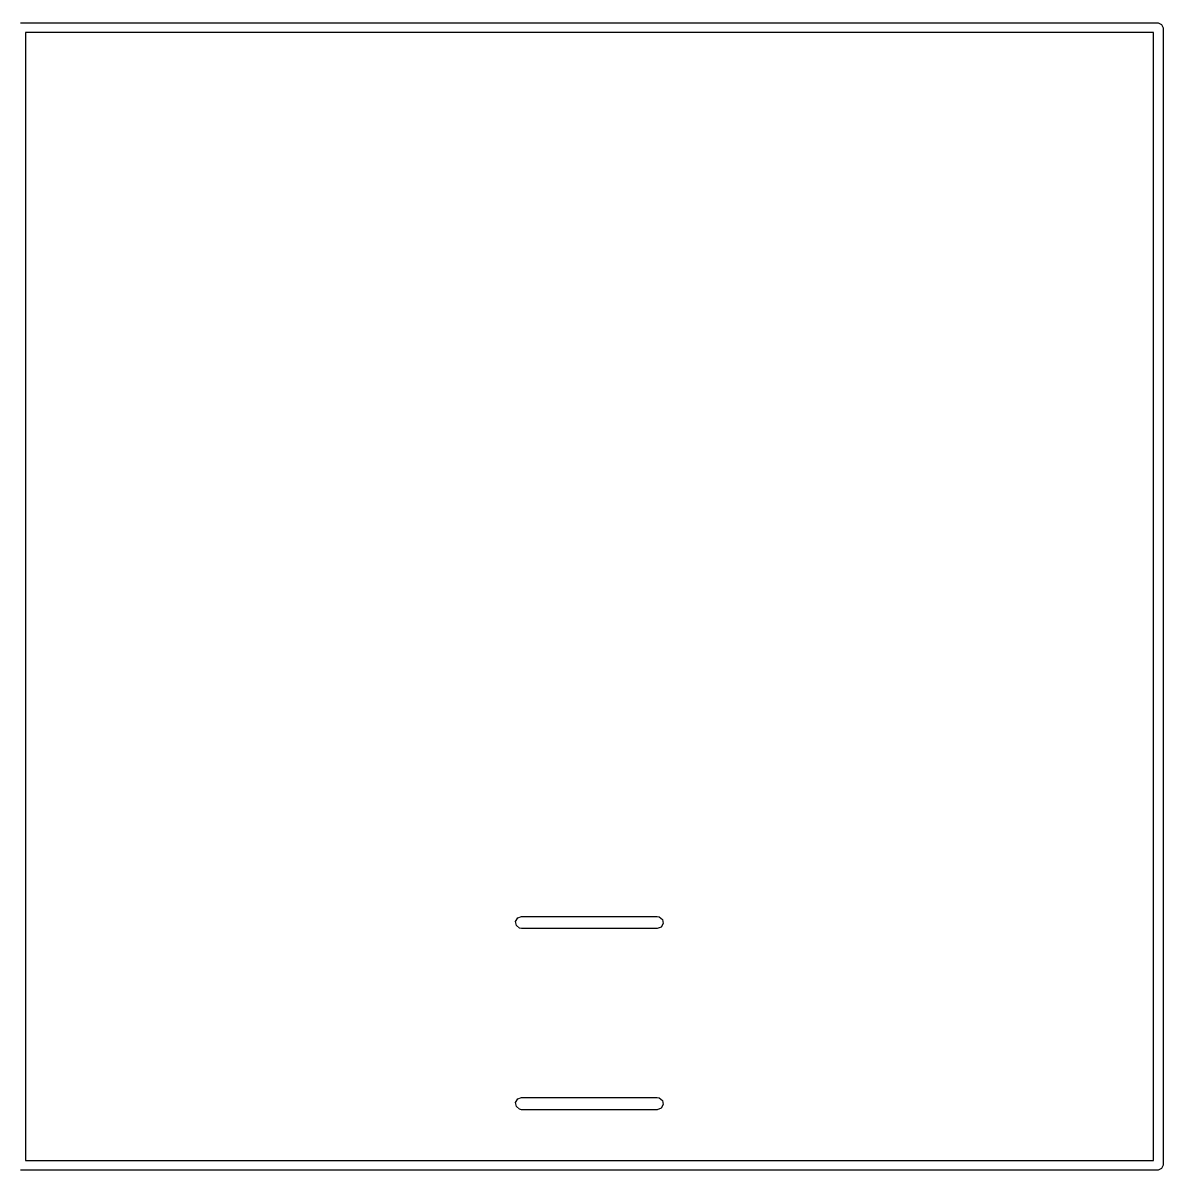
# Model space of a CAD drawing. Extents: x 9 to 342, y 7 to 196.
# Drawn here: x 89.83 to 104.06, y 26.34 to 40.66 of the extents above; entities that cross this region are included whole.
import ezdxf

# ---------------------------------------------------------------- set-up
doc = ezdxf.new("R2010")
doc.units = 0
doc.layers.add('BLACK', color=7, linetype='CONTINUOUS')

msp = doc.modelspace()

# ---------------------------------------------------------------- linework, layer by layer
at = {"layer": 'BLACK', "linetype": 'CONTINUOUS'}
for p, q in [((89.801, 40.6563), (104.001, 40.6563)), ((89.861, 40.5363), (89.861, 26.4563)), ((103.941, 40.5363), (89.861, 40.5363)), ((103.941, 26.4563), (103.941, 40.5363)), ((104.001, 40.6563), (104.043, 40.6387)), ((104.043, 40.6387), (104.061, 40.5963)), ((104.061, 40.5963), (104.061, 26.3963)), ((96.0066, 29.485), (96.0556, 29.5028)), ((96.0556, 29.5028), (97.7464, 29.5028)), ((97.7464, 29.5028), (97.7724, 29.4982)), ((95.9806, 29.4398), (96.0066, 29.485)), ((95.9896, 29.3885), (95.9806, 29.4398)), ((96.0296, 29.355), (95.9896, 29.3885)), ((97.7954, 29.3682), (97.7464, 29.3504)), ((97.7724, 29.4982), (97.8124, 29.4647)), ((97.8214, 29.4134), (97.7954, 29.3682)), ((97.8124, 29.4647), (97.8214, 29.4134)), ((96.0556, 29.3504), (96.0296, 29.355)), ((97.7464, 29.3504), (96.0556, 29.3504)), ((95.9806, 27.1792), (96.0066, 27.2244)), ((96.0066, 27.2244), (96.0556, 27.2422)), ((96.0556, 27.2422), (97.7464, 27.2422)), ((97.7464, 27.2422), (97.7724, 27.2376)), ((97.7724, 27.2376), (97.8124, 27.2041)), ((95.9896, 27.1279), (95.9806, 27.1792)), ((96.0296, 27.0944), (95.9896, 27.1279)), ((96.0556, 27.0898), (96.0296, 27.0944)), ((97.7464, 27.0898), (96.0556, 27.0898)), ((97.7954, 27.1076), (97.7464, 27.0898)), ((97.8214, 27.1528), (97.7954, 27.1076)), ((97.8124, 27.2041), (97.8214, 27.1528)), ((89.861, 26.4563), (103.941, 26.4563)), ((104.043, 26.3539), (104.001, 26.3363)), ((104.061, 26.3963), (104.043, 26.3539)), ((104.001, 26.3363), (89.801, 26.3363))]:
    msp.add_line(p, q, dxfattribs=at)

doc.saveas('drawing.dxf')
